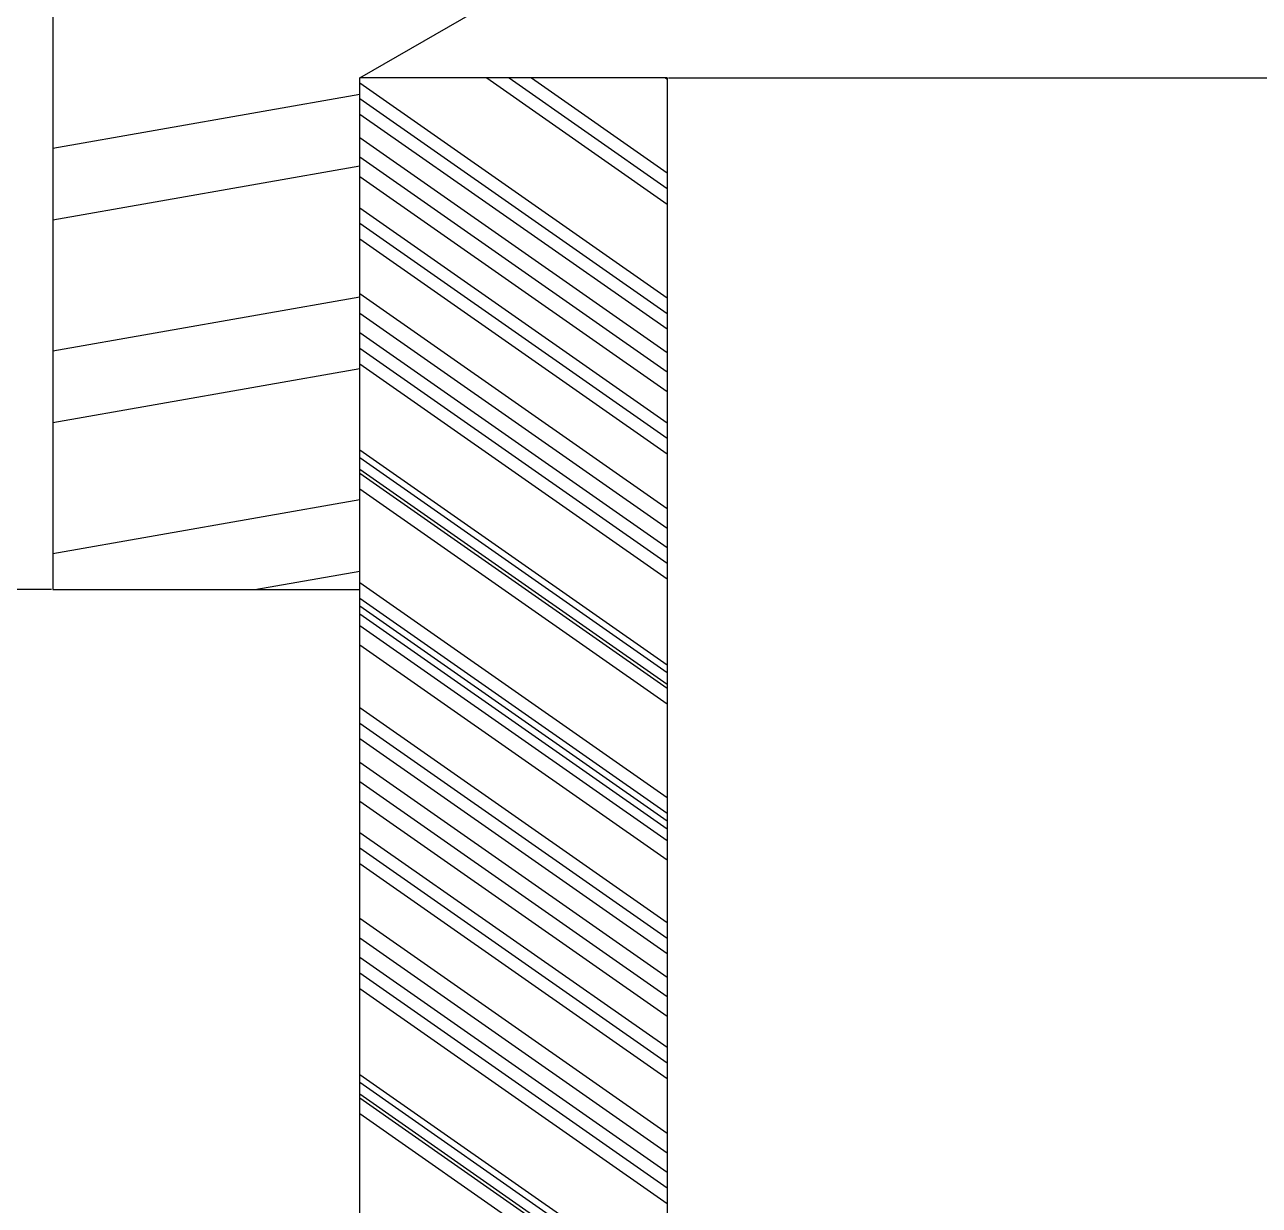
# Model space of a CAD drawing. Header units: millimetres. Extents: x 9612 to 23319, y 1863 to 14354.
# Drawn here: x 11740.1 to 11800.4, y 7977.8 to 8035.5 of the extents above; entities that cross this region are included whole.
import ezdxf

# ---------------------------------------------------------------- set-up
doc = ezdxf.new("R2010")
doc.units = ezdxf.units.MM
doc.header["$MEASUREMENT"] = 0
doc.styles.get("Standard").update_dxf_attribs({"font": 'arial.ttf'})
doc.dimstyles.get("Standard").update_dxf_attribs({"dimtxt": 0.18, "dimasz": 0.18, "dimexe": 0.18, "dimexo": 0.0625, "dimgap": 0.09, "dimtad": 0, "dimtih": 1, "dimtoh": 1, "dimdec": 4, "dimzin": 0, "dimdsep": 46, "dimtxsty": 'Standard', "dimcen": 0.09, "dimadec": 0, "dimazin": 0, "dimtfac": 1, "dimtdec": 4, "dimtofl": 0, "dimtmove": 0, "dimatfit": 3, "dimfxl": 1, "dimtolj": 1, "dimtzin": 0, "dimarcsym": 0})

# ---------------------------------------------------------------- blocks, each defined once
blk = doc.blocks.new('*D110')
at = {"color": 0, "linetype": 'Continuous', "lineweight": -2, "transparency": 16777216}
for p, q in [((11796.499, 8056.051), (11828.344, 8074.435)), ((11771.507, 8032.927), (11839.465, 8032.927))]:
    blk.add_line(p, q, dxfattribs=at)
for start, end in [(18.06565, 29.8738), (0.1245, 17.80109)]:
    blk.add_arc((11756.445, 8032.927), 82.841, start, end, dxfattribs=at)
at = {"color": 0, "linetype": 'Continuous', "transparency": 16777216}
for points in [[(11828.252, 8074.174), (11828.304, 8074.204), (11828.188, 8074.345)], [(11839.315, 8033.107), (11839.255, 8033.107), (11839.285, 8032.927)]]:
    blk.add_solid(points, dxfattribs=at)
at = {"layer": 'Defpoints', "color": 0, "linetype": 'Continuous', "transparency": 16777216}
for p in [(11796.445, 8056.019), (11838.027, 8047.311), (11756.445, 8032.927), (11756.45, 8032.927), (11771.445, 8032.927)]:
    blk.add_point(p, dxfattribs=at)
at = {"color": 0, "linetype": 'Continuous', "transparency": 16777216, "insert": (11835.26, 8058.434), "char_height": 0.18, "attachment_point": 5}
blk.add_mtext('\\A1;30°', dxfattribs=at)
blk = doc.blocks.new('*D101')
at = {"color": 0, "lineweight": -2, "transparency": 16777216}
for p, q in [((11741.382, 8077.927), (11711.257, 8077.927)), ((11711.437, 8077.747), (11711.437, 8043.109)), ((11711.437, 8008.107), (11711.437, 8042.745)), ((11741.382, 8007.927), (11711.257, 8007.927))]:
    blk.add_line(p, q, dxfattribs=at)
at = {"color": 0, "transparency": 16777216}
for points in [[(11711.407, 8077.747), (11711.467, 8077.747), (11711.437, 8077.927)], [(11711.407, 8008.107), (11711.467, 8008.107), (11711.437, 8007.927)]]:
    blk.add_solid(points, dxfattribs=at)
at = {"layer": 'Defpoints', "color": 0, "transparency": 16777216}
for p in [(11741.445, 8077.927), (11711.437, 8007.927), (11741.445, 8007.927)]:
    blk.add_point(p, dxfattribs=at)
at = {"color": 0, "transparency": 16777216, "insert": (11711.437, 8042.927), "char_height": 0.18, "attachment_point": 5}
blk.add_mtext('\\A1;70.0000', dxfattribs=at)
blk = doc.blocks.new('ijkkkkkkkkk')
at = {"linetype": 'Continuous'}
for p, q in [((1266.09956, 126.67291), (1266.09956, 56.67291)), ((1281.09956, 81.67291), (1321.09956, 104.76533)), ((1281.09956, -100.80668), (1281.09956, 81.67291)), ((1296.09956, 81.67291), (1281.09956, 81.67291)), ((1281.09956, 81.43578), (1296.09956, 70.93267)), ((1287.29882, 81.67291), (1296.09956, 75.51057)), ((1288.38848, 81.67291), (1296.09956, 76.27356)), ((1289.47813, 81.67291), (1296.09956, 77.03654)), ((1296.01606, 81.67291), (1296.09956, 81.61444)), ((1296.09956, 81.67291), (1296.09956, -87.40516)), ((1266.09956, 78.23436), (1281.09956, 80.87927)), ((1281.09956, 80.6728), (1296.09956, 70.16968)), ((1281.09956, 79.90981), (1296.09956, 69.4067)), ((1281.09956, 78.76534), (1296.09956, 68.26222)), ((1281.09956, 77.81161), (1296.09956, 67.30849)), ((1266.09956, 74.73404), (1281.09956, 77.37894)), ((1281.09956, 76.85788), (1296.09956, 66.35476)), ((1281.09956, 75.33191), (1296.09956, 64.82879)), ((1281.09956, 74.56892), (1296.09956, 64.06581)), ((1281.09956, 73.80594), (1296.09956, 63.30283)), ((1266.09956, 68.33395), (1281.09956, 70.97886)), ((1281.09956, 71.13549), (1296.09956, 60.63238)), ((1281.09956, 70.18176), (1296.09956, 59.67865)), ((1281.09956, 69.22803), (1296.09956, 58.72492)), ((1281.09956, 69.22803), (1296.09956, 58.72492)), ((1281.09956, 68.46505), (1296.09956, 57.96194)), ((1281.09956, 67.70207), (1296.09956, 57.19895)), ((1266.09956, 64.83363), (1281.09956, 67.47853)), ((1281.09956, 63.50565), (1296.09956, 53.00254)), ((1281.09956, 63.12416), (1296.09956, 52.62105)), ((1281.09956, 62.55192), (1296.09956, 52.04881)), ((1281.09956, 62.36118), (1296.09956, 51.85806)), ((1281.09956, 61.59819), (1296.09956, 51.09508)), ((1281.09956, 61.59819), (1296.09956, 51.09508)), ((1266.09956, 58.43354), (1281.09956, 61.07845)), ((1275.96584, 56.67291), (1281.09956, 57.57812)), ((1281.09956, 57.02029), (1296.09956, 46.51717)), ((1266.09956, 56.67291), (1281.09956, 56.67291)), ((1281.09956, 56.2573), (1296.09956, 45.75419)), ((1281.09956, 55.87581), (1296.09956, 45.3727)), ((1281.09956, 55.49432), (1296.09956, 44.99121)), ((1281.09956, 54.92208), (1296.09956, 44.41897)), ((1281.09956, 53.96835), (1296.09956, 43.46524)), ((1281.09956, 50.91642), (1296.09956, 40.4133)), ((1281.09956, 50.15343), (1296.09956, 39.65032)), ((1281.09956, 49.39045), (1296.09956, 38.88733)), ((1281.09956, 48.24597), (1296.09956, 37.74286)), ((1281.09956, 47.29224), (1296.09956, 36.78913)), ((1281.09956, 46.33851), (1296.09956, 35.8354)), ((1281.09956, 44.81254), (1296.09956, 34.30943)), ((1281.09956, 44.04956), (1296.09956, 33.54644)), ((1281.09956, 43.28657), (1296.09956, 32.78346)), ((1281.09956, 40.61613), (1296.09956, 30.11302)), ((1281.09956, 39.6624), (1296.09956, 29.15929)), ((1281.09956, 38.70867), (1296.09956, 28.20556)), ((1281.09956, 38.70867), (1296.09956, 28.20556)), ((1281.09956, 37.94569), (1296.09956, 27.44257)), ((1281.09956, 37.1827), (1296.09956, 26.67959)), ((1281.09956, 32.98629), (1296.09956, 22.48318)), ((1281.09956, 32.6048), (1296.09956, 22.10168)), ((1281.09956, 32.03256), (1296.09956, 21.52945)), ((1281.09956, 31.84181), (1296.09956, 21.3387)), ((1281.09956, 31.07883), (1296.09956, 20.57571)), ((1281.09956, 31.07883), (1296.09956, 20.57571))]:
    blk.add_line(p, q, dxfattribs=at)
dim = blk.add_linear_dim(base=(1236.09158, 56.67291), p1=(1266.09956, 126.67291), p2=(1266.09956, 56.67291), angle=270, dimstyle='Standard')
dim.commit()
dim.dimension.update_dxf_attribs({"geometry": '*D101', "text_midpoint": (1236.09158, 91.67291), "insert": (-10475.34511, -7951.25402)})
dim = blk.add_angular_dim_2l(base=(1362.68169, 96.05721), line1=((1281.10466, 81.67291), (1296.09956, 81.67291)), line2=((1281.09956, 81.67291), (1321.09956, 104.76533)), dimstyle='Standard', dxfattribs=at)
dim.commit()
dim.dimension.update_dxf_attribs({"geometry": '*D110', "text_midpoint": (1359.91532, 107.18034), "dimtype": 130, "insert": (-10475.34511, -7951.25402)})

msp = doc.modelspace()

# ---------------------------------------------------------------- block references
msp.add_blockref('ijkkkkkkkkk', (10475.34511, 7951.25402))

doc.saveas('drawing.dxf')
